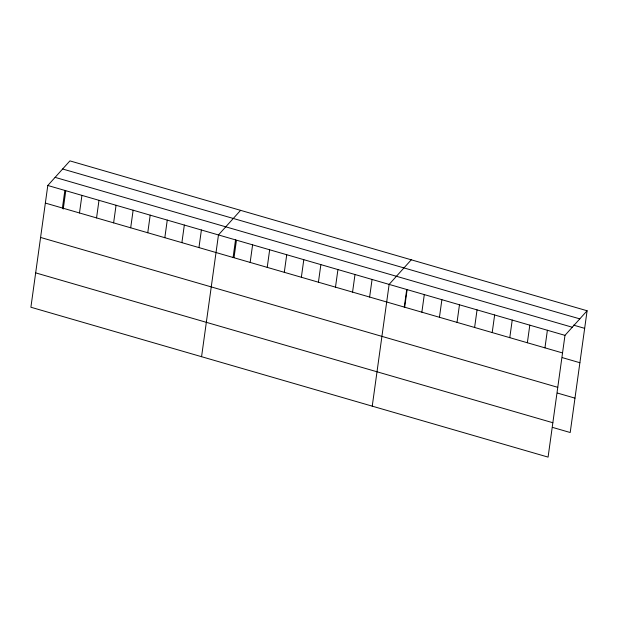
<?xml version="1.0" encoding="UTF-8"?>
<svg xmlns="http://www.w3.org/2000/svg" width="618" height="618" viewBox="0 0 618 618"><rect width="100%" height="100%" fill="white"/><g stroke="black" fill="none" stroke-linecap="round" stroke-linejoin="round"><path stroke-width="0.93" d="M47.795 185.485L30.9 307.239L548.081 457.111L564.976 335.358L587.1 310.761L69.919 160.889L47.795 185.485L564.976 335.358M62.418 208.019L64.859 190.429M63.245 209.038L65.755 190.892M79.49 212.971L81.931 195.373M96.555 217.915L98.996 200.317M113.619 222.859L116.06 205.269M130.692 227.803L133.133 210.213M147.756 232.754L150.197 215.157M164.821 237.698L167.262 220.101M181.885 242.642L184.334 225.052M198.957 247.586L201.398 229.996M201.568 356.702L218.463 234.94L240.587 210.344M233.086 257.482L235.528 239.884M234.044 257.536L236.424 240.348M250.159 262.426L252.6 244.828M267.223 267.37L269.664 249.78M284.288 272.314L286.729 254.724M301.36 277.266L303.801 259.668M318.424 282.21L320.866 264.612M335.489 287.154L337.93 269.564M352.561 292.098L355.002 274.508M369.626 297.049L372.067 279.452M372.237 406.157L389.131 284.396L411.264 259.799M404.272 307.084L406.714 289.494M404.713 306.999L407.1 289.811M421.862 312.183L424.303 294.593M439.444 317.281L441.885 299.684M457.026 322.372L459.468 304.782M474.609 327.47L477.05 309.873M492.198 332.569L494.639 314.971M509.78 337.66L512.222 320.07M527.363 342.758L529.804 325.161M544.945 347.849L547.386 330.259M587.1 310.761L570.205 432.515L552.623 427.424M62.619 169L579.8 318.873M573.55 325.13L584.659 328.351M55.095 177.366L572.276 327.239M45.353 203.075L562.534 352.948M562.303 357.629L579.893 362.727M40.587 237.451L557.76 387.324M557.39 393.048L574.972 398.139M35.666 272.87L552.847 422.735"/></g></svg>
